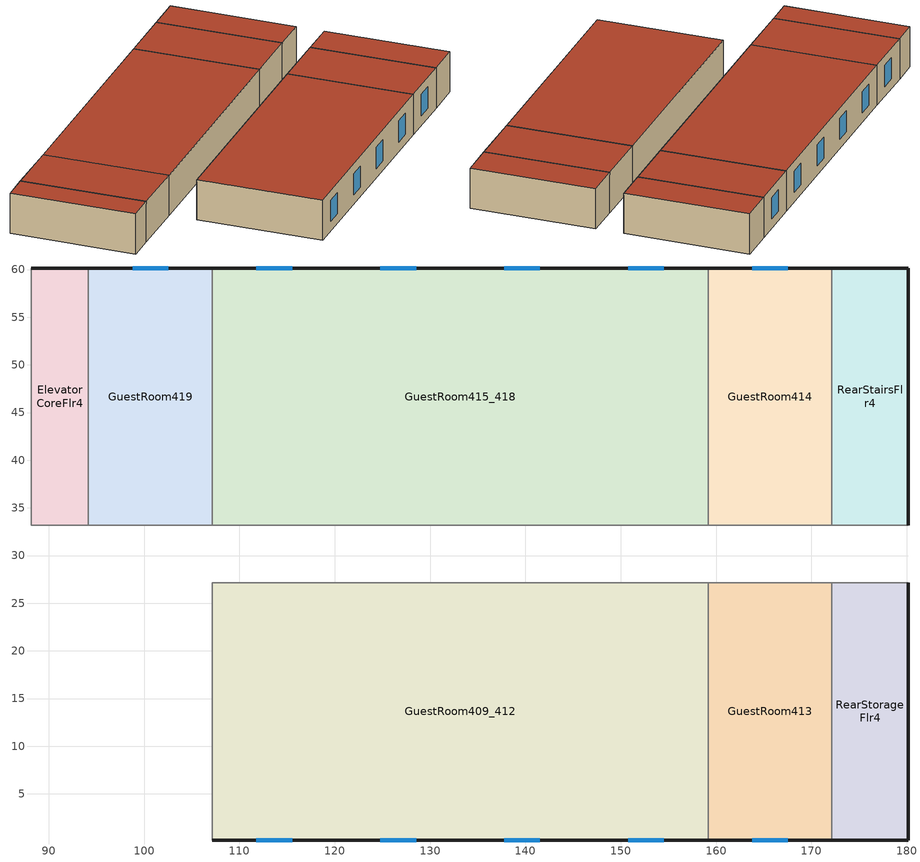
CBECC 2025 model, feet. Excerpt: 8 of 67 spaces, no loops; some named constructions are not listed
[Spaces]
RearStairsFlr4
 floor to RearStairsFlr3 (NACM_Interior Floor): 180.16,60.16 180.16,33.16 172.16,33.16 172.16,60.16 z29
 wall outside (Base_CZ12-NonresMetalFrameWallU055): 180.16,33.16 180.16,60.16 172.16,60.16 z29:38
 wall to CorridorFlr4 (NACM_Interior Wall): 172.16,33.16 180.16,33.16 z29:38
 wall to GuestRoom414 (NACM_Interior Wall): 172.16,60.16 172.16,33.16 z29:38
 roof outside (Base_CZ12-FlatNonresWoodFramingAndOtherRoofU028): 180.16,33.16 180.16,60.16 172.16,60.16 172.16,33.16 z38
GuestRoom409_412
 floor to GuestRoom309_312 (NACM_Interior Floor): 159.16,27.16 159.16,0.16 107.16,0.16 107.16,27.16 z29
 wall outside (Base_CZ12-ResMetalFrameWallU069): 107.16,0.16 159.16,0.16 z29:38
 wall to CorridorFlr4 (NACM_Interior Wall): 159.16,27.16 107.16,27.16 z29:38
 wall to GuestRoom406_408 (NACM_Interior Wall): 107.16,27.16 107.16,0.16 z29:38
 wall to GuestRoom413 (NACM_Interior Wall): 159.16,0.16 159.16,27.16 z29:38
 window (Base_AllCZ_FixedWinU36_Res): 111.79,0.16 115.53,0.16 / 124.79,0.16 128.53,0.16 / 137.79,0.16 141.53,0.16 / 150.79,0.16 154.53,0.16 z31.13:35.87
 roof outside (Base_CZ12-FlatResWoodFramingAndOtherRoofU028): 159.16,0.16 159.16,27.16 107.16,27.16 107.16,0.16 z38
GuestRoom413
 floor to GuestRoom313 (NACM_Interior Floor): 172.16,27.16 172.16,0.16 159.16,0.16 159.16,27.16 z29
 wall outside (Base_CZ12-ResMetalFrameWallU069): 159.16,0.16 172.16,0.16 z29:38
 wall to CorridorFlr4 (NACM_Interior Wall): 172.16,27.16 159.16,27.16 z29:38
 wall to RearStorageFlr4 (NACM_Interior Wall): 172.16,0.16 172.16,27.16 z29:38
 window (Base_AllCZ_FixedWinU36_Res): 163.79,0.16 167.53,0.16 z31.13:35.87
 roof outside (Base_CZ12-FlatResWoodFramingAndOtherRoofU028): 172.16,0.16 172.16,27.16 159.16,27.16 159.16,0.16 z38
RearStorageFlr4
 floor to RearStorageFlr3 (NACM_Interior Floor): 180.16,27.16 180.16,0.16 172.16,0.16 172.16,27.16 z29
 wall outside (Base_CZ12-NonresMetalFrameWallU055): 172.16,0.16 180.16,0.16 180.16,27.16 z29:38
 wall to CorridorFlr4 (NACM_Interior Wall): 180.16,27.16 172.16,27.16 z29:38
 roof outside (Base_CZ12-FlatNonresWoodFramingAndOtherRoofU028): 180.16,0.16 180.16,27.16 172.16,27.16 172.16,0.16 z38
GuestRoom414
 floor to GuestRoom314 (NACM_Interior Floor): 172.16,60.16 172.16,33.16 159.16,33.16 159.16,60.16 z29
 wall outside (Base_CZ12-ResMetalFrameWallU069): 172.16,60.16 159.16,60.16 z29:38
 wall to CorridorFlr4 (NACM_Interior Wall): 159.16,33.16 172.16,33.16 z29:38
 wall to GuestRoom415_418 (NACM_Interior Wall): 159.16,60.16 159.16,33.16 z29:38
 window (Base_AllCZ_FixedWinU36_Res): 167.53,60.16 163.79,60.16 z31.13:35.87
 roof outside (Base_CZ12-FlatResWoodFramingAndOtherRoofU028): 172.16,33.16 172.16,60.16 159.16,60.16 159.16,33.16 z38
GuestRoom415_418
 floor to GuestRoom315_318 (NACM_Interior Floor): 159.16,60.16 159.16,33.16 107.16,33.16 107.16,60.16 z29
 wall outside (Base_CZ12-ResMetalFrameWallU069): 159.16,60.16 107.16,60.16 z29:38
 wall to CorridorFlr4 (NACM_Interior Wall): 107.16,33.16 159.16,33.16 z29:38
 wall to GuestRoom419 (NACM_Interior Wall): 107.16,60.16 107.16,33.16 z29:38
 window (Base_AllCZ_FixedWinU36_Res): 154.53,60.16 150.79,60.16 / 141.53,60.16 137.79,60.16 / 128.53,60.16 124.79,60.16 / 115.53,60.16 111.79,60.16 z31.13:35.87
 roof outside (Base_CZ12-FlatResWoodFramingAndOtherRoofU028): 159.16,33.16 159.16,60.16 107.16,60.16 107.16,33.16 z38
GuestRoom419
 floor to GuestRoom319 (NACM_Interior Floor): 107.16,60.16 107.16,33.16 94.16,33.16 94.16,60.16 z29
 wall outside (Base_CZ12-ResMetalFrameWallU069): 107.16,60.16 94.16,60.16 z29:38
 wall to CorridorFlr4 (NACM_Interior Wall): 94.16,33.16 107.16,33.16 z29:38
 wall to ElevatorCoreFlr4 (NACM_Interior Wall): 94.16,60.16 94.16,33.16 z29:38
 window (Base_AllCZ_FixedWinU36_Res): 102.53,60.16 98.79,60.16 z31.13:35.87
 roof outside (Base_CZ12-FlatResWoodFramingAndOtherRoofU028): 107.16,33.16 107.16,60.16 94.16,60.16 94.16,33.16 z38
ElevatorCoreFlr4
 floor to ElevatorCoreFlr3 (NACM_Dropped Ceiling): 94.16,60.16 94.16,33.16 88.16,33.16 88.16,60.16 z29
 wall outside (Base_CZ12-NonresMetalFrameWallU055): 94.16,60.16 88.16,60.16 z29:38
 wall to CorridorFlr4 (NACM_Interior Wall): 88.16,60.16 88.16,33.16 94.16,33.16 z29:38
 roof outside (Base_CZ12-FlatNonresWoodFramingAndOtherRoofU028): 94.16,33.16 94.16,60.16 88.16,60.16 88.16,33.16 z38
[ConsAssm]
Name | CompatibleSurfType | MatRef[1] | MatRef[2] | MatRef[3] | MatRef[4] | MatRef[5] | MatRef[6] | MatRef[7] | CRRCInitialRefl | CRRCAgedRefl | CRRCInitialEmit | CRRCAgedEmit | CRRCProdID
Base_CZ12-NonresMetalFrameWallU055 | ExteriorWall | Stucco - 7/8 in. | Compliance Insulation R14.60 | Compliance Insulation R1.41 | Compliance Insulation R0.02 | Compliance Insulation R0.02 | Air - Metal Wall Framing - 16 or 24 in. OC | Gypsum Board - 1/2 in.
Base_CZ12-ResMetalFrameWallU069 | ExteriorWall | Stucco - 7/8 in. | Compliance Insulation R10.06 | Compliance Insulation R2.00 | Compliance Insulation R0.20 | Compliance Insulation R0.10 | Air - Metal Wall Framing - 16 or 24 in. OC | Gypsum Board - 1/2 in.
NACM_Interior Wall | InteriorWall | Gypsum Board - 5/8 in. | Air - Metal Wall Framing - 16 or 24 in. OC | Gypsum Board - 5/8 in.
Base_CZ12-FlatNonresWoodFramingAndOtherRoofU028 | Roof | Metal Standing Seam - 1/16 in. | Compliance Insulation R34.93 |  |  |  |  |  | 0.63 | 0.63 | 0.75 | 0.75 | XXXX-XXXX
Base_CZ12-FlatResWoodFramingAndOtherRoofU028 | Roof | Metal Standing Seam - 1/16 in. | Compliance Insulation R34.93 |  |  |  |  |  | 0.08 | 0.08 | 0.85 | 0.85 | XXXX-XXXX
NACM_Interior Floor | InteriorFloor | Metal Deck - 1/16 in. | Concrete - 140 lb/ft3 - 4 in. | Carpet - 3/4 in.
NACM_Dropped Ceiling | InteriorFloor | Acoustic Tile - 3/4 in.
[Mat]
Name | CodeCat | CodeItem
Stucco - 7/8 in. | Plastering Materials | Stucco - 7/8 in.
Air - Metal Wall Framing - 16 or 24 in. OC | Air | Air - Metal Wall Framing - 16 or 24 in. OC
Gypsum Board - 1/2 in. | Bldg Board and Siding | Gypsum Board - 1/2 in.
Compliance Insulation R10.06 | Insulation Board | Compliance Insulation R10.06
Gypsum Board - 5/8 in. | Bldg Board and Siding | Gypsum Board - 5/8 in.
Metal Standing Seam - 1/16 in. | Roofing | Metal Standing Seam - 1/16 in.
Compliance Insulation R34.93 | Insulation Board | Compliance Insulation R34.93
Carpet - 3/4 in. | Finish Materials | Carpet - 3/4 in.
Concrete - 140 lb/ft3 - 4 in. | Concrete | Concrete - 140 lb/ft3 - 4 in.
Metal Deck - 1/16 in. | Bldg Board and Siding | Metal Deck - 1/16 in.
Acoustic Tile - 3/4 in. | Finish Materials | Acoustic Tile - 3/4 in.
Compliance Insulation R2.00 | Insulation Board | Compliance Insulation R2.00
Compliance Insulation R0.20 | Insulation Board | Compliance Insulation R0.20
Compliance Insulation R0.10 | Insulation Board | Compliance Insulation R0.10
Compliance Insulation R14.60 | Insulation Board | Compliance Insulation R14.60
Compliance Insulation R1.41 | Insulation Board | Compliance Insulation R1.41
Compliance Insulation R0.02 | Insulation Board | Compliance Insulation R0.02
[FenCons]
Base_AllCZ_FixedWinU36_Res: FenType=VerticalFenestration; FenProdType=FixedWindow; AssmContext=Manufactured; CertificationMthd=NFRCRated; SHGC=0.25; UFactor=0.36; VT=0.42
[Story]
Building Story 4
[Spc] Story=Building Story 4
Name | CondgType | ThrmlZnRef | Vol | SpcFunc | IsResCommon | SpcFuncDefaultsRef | ResDHWSysRef | HotelMotelGuestRmCnt | GuestRmResSpcDHWFeaturesRef | OccSensorCtrl
ElevatorCoreFlr4 | IndirectlyConditioned | CorridorFlr4 Thermal Zone | 1458 | Unoccupied-Exclude from Gross Floor Area | 1
GuestRoom409_412 |  | GuestRoom409_412 Thermal Zone | 12636.9 |  |  | Hotel Guest Room | GuestRm DHW Sys | 4 | GuestRoom409_412 gstrm
GuestRoom413 |  | GuestRoom413 Thermal Zone | 3159.23 |  |  | Hotel Guest Room | GuestRm DHW Sys |  | GuestRoom413 gstrm
GuestRoom414 |  | GuestRoom414 Thermal Zone | 3159 |  |  | Hotel Guest Room | GuestRm DHW Sys |  | GuestRoom414 gstrm
GuestRoom415_418 |  | GuestRoom415_418 Thermal Zone | 12636 |  |  | Hotel Guest Room | GuestRm DHW Sys | 4 | GuestRoom415_418 gstrm
GuestRoom419 |  | GuestRoom419 Thermal Zone | 3159 |  |  | Hotel Guest Room | GuestRm DHW Sys |  | GuestRoom419 gstrm
RearStairsFlr4 |  | RearStairsFlr4 Thermal Zone | 1944.48 |  | 1 | Corridor/Stairwells/Support |  |  |  | 1
RearStorageFlr4 |  | RearStorageFlr4 Thermal Zone | 1944.62 |  | 1 | Corridor/Stairwells/Support |  |  |  | 1
[ResZnGrp]
ResZn Group F1; ResZn Group F2; ResZn Group F3; ResZn Group F4
[ResOtherZn] CeilingHeight=9; FloorHeight=10; WinHeadHeight=6.7; NumStories=1; DryerFuel=Electricity
Name | Type | SpcFunc | VentSpcFunc | ozHVACSystem | ozDHWSys | Area | Bottom | AirFlowMeter | IAQOption | IAQFanRef[1]
F1 Business Center | Conditioned | Conference, Multipurpose and Meeting Area | General - Conference/meeting | F1 Business Cent AirSys | DHW Heat Pump Indiv | 360 | 0.7 | One
F1 Corridor | Conditioned | Corridor Area | Residential - Common corridors | F1 Corridor AirSys |  | 1464 | 0.7 | One
F1 Fitness Center | Conditioned | Exercise/Fitness Center and Gymnasium Areas | Sports/Entertainment - Gym, sports arena (play area) | F1 Fitness Cente AirSys | DHW Heat Pump Indiv | 900 | 0.7 | One
F1 Leasing Office | Conditioned | Office Area (>250 square feet) | Office - Office space | F1 Leasing Offic AirSys | DHW Heat Pump Indiv | 414 | 0.7 | One
F1 Lobby | Conditioned | Lobby, Main Entry | Residential - Common corridors | F1 Lobby AirSys | DHW Heat Pump Indiv | 1050 | 0.7 | One
F1 Mech Rm | Unconditioned | Electrical, Mechanical, Telephone Rooms | Misc - All others |  | DHW Heat Pump Indiv | 384 | 0.7 | Six | Individual IAQ Fans | F1 Mech Rm IAQ Fan
F1 Stairs E | Conditioned | Stairwell | Residential - Common corridors | F1 Stairs E AirSys |  | 180 | 0.7 | One
F1 Stairs W | Conditioned | Stairwell | Residential - Common corridors | F1 Stairs W AirSys |  | 180 | 0.7 | One
F2 Corridor | Conditioned | Corridor Area | Residential - Common corridors | F2 Corridor AirSys |  | 2340 | 10.7 | Two
F2 Break Room | Conditioned | Lounge, Breakroom, or Waiting Area | General - Break rooms | F2 Break Room AirSys | DHW Heat Pump Indiv | 180 | 10.7 | Two
F2 Stairs E | Conditioned | Stairwell | Residential - Common corridors | F2 Stairs E AirSys |  | 180 | 10.7 | Two
F2 Stairs W | Conditioned | Stairwell | Residential - Common corridors | F2 Stairs W AirSys |  | 180 | 10.7 | Two
F3 Corridor | Conditioned | Corridor Area | Residential - Common corridors | F3 Corridor AirSys |  | 2340 | 20.7 | Three
F3 Break Room | Conditioned | Lounge, Breakroom, or Waiting Area | General - Break rooms | F3 Break Room AirSys | DHW Heat Pump Indiv | 180 | 20.7 | Three
F3 Stairs E | Conditioned | Stairwell | Residential - Common corridors | F3 Stairs E AirSys |  | 180 | 20.7 | Three
F3 Stairs W | Conditioned | Stairwell | Residential - Common corridors | F3 Stairs W AirSys |  | 180 | 20.7 | Three
F4 Corridor | Conditioned | Corridor Area | Residential - Common corridors | F4 Corridor AirSys |  | 2340 | 30.7 | Four
F4 Break Room | Conditioned | Lounge, Breakroom, or Waiting Area | General - Break rooms | F4 Break Room AirSys | DHW Heat Pump Indiv | 180 | 30.7 | Four
[ResIntWall] Status=New; IsPartySurface=1
Name | Area | Construction | OtherSideModeled | Outside
F1 Business Center To F1 Retail SE Top Int Wall Front; F1 Corridor To F1 Retail NW Outer Core Int Wall Back; F1 Corridor To F1 Retail NW Inner Core Int Wall Back; F1 Corridor To F1 Retail NE Core Int Wall Back; F1 Corridor To F1 Retail NE Inner Int Wall Back | 240 | Int Wall Cons | 0
F1 Business Center To F1 Lobby Int Wall Back | 240 | Int Wall Cons | 1 | F1 Lobby
F1 Business Center To F1 Lobby Int Wall Right | 150 | Int Wall Cons | 1 | F1 Lobby
F1 Corridor To F1 Leasing Office Int Wall Left | 70 | Int Wall Cons | 1 | F1 Leasing Office
F1 Corridor To F1 Fitness Center Int Wall Right | 170 | Int Wall Cons | 1 | F1 Fitness Center
F1 Corridor To F1 Retail NW Outer Int Wall Back; F1 Fitness Center To F1 Retail NE Inner Int Wall Back | 60 | Int Wall Cons | 0
F1 Corridor To F1 Retail N Core Int Wall Back | 290 | Int Wall Cons | 0
F1 Corridor To F1 Retail N Core Int Wall Left; F1 Corridor To F1 Retail NE Inner Int Wall Right | 600 | Int Wall Cons | 0
F1 Fitness Center To F1 Lobby Int Wall Front | 300 | Int Wall Cons | 1 | F1 Lobby
F1 Fitness Center To F1 Lobby Int Wall Left | 130 | Int Wall Cons | 1 | F1 Lobby
F1 Leasing Office To F1 Retail SW Top Int Wall Front; F1 Leasing Office To F1 Retail NW Outer Int Wall Back; F1 Stairs W To F1 Retail SW Bottom Int Wall Front | 180 | Int Wall Cons | 0
F1 Leasing Office To F1 Mech Rm Int Wall Right | 160 | Interior Wall adjacent Unconditioned | 1 | F1 Mech Rm
F1 Lobby To F1 Retail SE Top Int Wall Front | 360 | Int Wall Cons | 0
F1 Mech Rm To F1 Retail SW Top Int Wall Front | 240 | Interior Wall adjacent Unconditioned | 0
F1 Mech Rm To F1 Corridor Int Wall Back | 240 | Interior Wall adjacent Unconditioned | 1 | F1 Corridor
F1 Mech Rm To F1 Retail SW Top Int Wall Right | 60 | Interior Wall adjacent Unconditioned | 0
F1 Stairs E To F1 Lobby Int Wall Front | 180 | Int Wall Cons | 1 | F1 Lobby
F1 Stairs E To F1 Corridor Int Wall Back; F1 Stairs W To F1 Corridor Int Wall Back | 180 | Int Wall Cons | 1 | F1 Corridor
F1 Stairs E To F1 Corridor Int Wall Right | 100 | Int Wall Cons | 1 | F1 Corridor
F1 Stairs W F1 Mech Rm Int Wall Left | 100 | Interior Wall adjacent Unconditioned | 1 | F1 Mech Rm
F2 Res Zn E Court to F2 Res Zn SE Court Int Wall Front | 240 | Int Wall Cons | 1 | F2 Res Zn SE Court
F2 Res Zn E Court to F2 Corridor Int Wall Left; F2 Res Zn W Court to F2 Corridor Int Wall Right | 600 | Int Wall Cons | 1 | F2 Corridor
F2 Res Zn E Court to F2 Corridor Int Wall Back; F2 Res Zn SE Court to F2 Corridor Int Wall Back; F2 Res Zn SW Court to F2 Corridor Int Wall Back; F2 Res Zn W Court to F2 Corridor Int Wall Back | 60 | Int Wall Cons | 1 | F2 Corridor
F2 Res Zn E Perim to F2 Res Zn SE Perim Int Wall Front | 300 | Int Wall Cons | 1 | F2 Res Zn SE Perim
F2 Res Zn E Perim to F2 Corridor Int Wall Left; F2 Res Zn S Court 2-Bed to F2 Corridor Int Wall Back; F2 Res Zn W Perim to F2 Corridor Int Wall Right | 720 | Int Wall Cons | 1 | F2 Corridor
F2 Res Zn E Perim to F2 Res Zn NE Perim Int Wall Back; F2 Res Zn N Perim to F2 Res Zn NE Perim Int Wall Right | 300 | Int Wall Cons | 1 | F2 Res Zn NE Perim
F2 Res Zn N Perim to F2 Corridor Int Wall Front | 1200 | Int Wall Cons | 1 | F2 Corridor
F2 Res Zn N Perim to F2 Res Zn NW Perim Int Wall Left; F2 Res Zn W Perim to F2 Res Zn NW Perim Int Wall Back | 300 | Int Wall Cons | 1 | F2 Res Zn NW Perim
F2 Res Zn NE Perim to F2 Corridor Int Wall Left; F2 Res Zn NW Perim to F2 Corridor Int Wall Right | 170 | Int Wall Cons | 1 | F2 Corridor
F2 Res Zn S Court 1-Bed to F2 Res Zn S Court 2-Bed Int Wall Left | 300 | Int Wall Cons | 1 | F2 Res Zn S Court 2-Bed
F2 Res Zn S Court 1-Bed to F2 Corridor Int Wall Back | 240 | Int Wall Cons | 1 | F2 Corridor
F2 Res Zn S Court 1-Bed to F2 Corridor Int Wall Right | 150 | Int Wall Cons | 1 | F2 Corridor
F2 Res Zn S Court 2-Bed to F2 Corridor Int Wall Left | 450 | Int Wall Cons | 1 | F2 Corridor
F2 Res Zn S Court 2-Bed to F2 Corridor Int Wall Right | 300 | Int Wall Cons | 1 | F2 Corridor
F2 Res Zn SE Court to F2 Res Zn SW Perim Int Wall Left | 180 | Int Wall Cons | 1 | F2 Res Zn SW Perim
F2 Res Zn SW Court to F2 Res Zn SE Perim Int Wall Right | 180 | Int Wall Cons | 1 | F2 Res Zn SE Perim
F2 Res Zn SE Perim to F2 Corridor Int Wall Left; F2 Res Zn SW Perim to F2 Corridor Int Wall Right | 180 | Int Wall Cons | 1 | F2 Corridor
F2 Res Zn W Court to F2 Res Zn SW Court Int Wall Front | 240 | Int Wall Cons | 1 | F2 Res Zn SW Court
F2 Res Zn W Perim to F2 Res Zn SW Perim Int Wall Front | 300 | Int Wall Cons | 1 | F2 Res Zn SW Perim
F2 Corridor To F2 Res Zn S Court 2-Bed Int Wall Back | 120 | Int Wall Cons | 1 | F2 Res Zn S Court 2-Bed
F2 Break Room To F2 Res Zn S Court 1-Bed Int Wall Left | 150 | Int Wall Cons | 1 | F2 Res Zn S Court 1-Bed
F2 Break Room To F2 Corridor Int Wall Back | 120 | Int Wall Cons | 1 | F2 Corridor
F2 Break Room To F2 Res Zn S Court 2-Bed Int Wall Right | 150 | Int Wall Cons | 1 | F2 Res Zn S Court 2-Bed
F2 Stairs E To F2 Res Zn W Court Int Wall Front | 180 | Int Wall Cons | 1 | F2 Res Zn W Court
F2 Stairs E To F2 Res Zn S Court 2-Bed Int Wall Back; F2 Stairs W To F2 Res Zn S Court 2-Bed Int Wall Back | 180 | Int Wall Cons | 1 | F2 Res Zn S Court 2-Bed
F2 Stairs E To F2 Corridor Int Wall Right; F2 Stairs W To F2 Corridor Int Wall Left | 100 | Int Wall Cons | 1 | F2 Corridor
F2 Stairs W To F2 Res Zn E Court Int Wall Front | 180 | Int Wall Cons | 1 | F2 Res Zn E Court
F3 Res Zn E Court to F3 Res Zn SE Court Int Wall Front | 240 | Int Wall Cons | 1 | F3 Res Zn SE Court
F3 Res Zn E Court to F3 Corridor Int Wall Left; F3 Res Zn W Court to F3 Corridor Int Wall Right | 600 | Int Wall Cons | 1 | F3 Corridor
F3 Res Zn E Court to F3 Corridor Int Wall Back; F3 Res Zn SE Court to F3 Corridor Int Wall Back; F3 Res Zn SW Court to F3 Corridor Int Wall Back; F3 Res Zn W Court to F3 Corridor Int Wall Back | 60 | Int Wall Cons | 1 | F3 Corridor
F3 Res Zn E Perim to F3 Res Zn SE Perim Int Wall Front | 300 | Int Wall Cons | 1 | F3 Res Zn SE Perim
F3 Res Zn E Perim to F3 Corridor Int Wall Left; F3 Res Zn S Court 2-Bed to F3 Corridor Int Wall Back; F3 Res Zn W Perim to F3 Corridor Int Wall Right | 720 | Int Wall Cons | 1 | F3 Corridor
F3 Res Zn E Perim to F3 Res Zn NE Perim Int Wall Back; F3 Res Zn N Perim to F3 Res Zn NE Perim Int Wall Right | 300 | Int Wall Cons | 1 | F3 Res Zn NE Perim
F3 Res Zn N Perim to F3 Corridor Int Wall Front | 1200 | Int Wall Cons | 1 | F3 Corridor
F3 Res Zn N Perim to F3 Res Zn NW Perim Int Wall Left; F3 Res Zn W Perim to F3 Res Zn NW Perim Int Wall Back | 300 | Int Wall Cons | 1 | F3 Res Zn NW Perim
F3 Res Zn NE Perim to F3 Corridor Int Wall Left; F3 Res Zn NW Perim to F3 Corridor Int Wall Right | 170 | Int Wall Cons | 1 | F3 Corridor
F3 Res Zn S Court 1-Bed to F3 Res Zn S Court 2-Bed Int Wall Left | 300 | Int Wall Cons | 1 | F3 Res Zn S Court 2-Bed
F3 Res Zn S Court 1-Bed to F3 Corridor Int Wall Back | 240 | Int Wall Cons | 1 | F3 Corridor
F3 Res Zn S Court 1-Bed to F3 Corridor Int Wall Right | 150 | Int Wall Cons | 1 | F3 Corridor
F3 Res Zn S Court 2-Bed to F3 Corridor Int Wall Left | 450 | Int Wall Cons | 1 | F3 Corridor
F3 Res Zn S Court 2-Bed to F3 Corridor Int Wall Right | 300 | Int Wall Cons | 1 | F3 Corridor
F3 Res Zn SE Court to F3 Res Zn SW Perim Int Wall Left | 180 | Int Wall Cons | 1 | F3 Res Zn SW Perim
F3 Res Zn SW Court to F3 Res Zn SE Perim Int Wall Right | 180 | Int Wall Cons | 1 | F3 Res Zn SE Perim
F3 Res Zn SE Perim to F3 Corridor Int Wall Left; F3 Res Zn SW Perim to F3 Corridor Int Wall Right | 180 | Int Wall Cons | 1 | F3 Corridor
F3 Res Zn W Court to F3 Res Zn SW Court Int Wall Front | 240 | Int Wall Cons | 1 | F3 Res Zn SW Court
F3 Res Zn W Perim to F3 Res Zn SW Perim Int Wall Front | 300 | Int Wall Cons | 1 | F3 Res Zn SW Perim
F3 Corridor To F3 Res Zn S Court 2-Bed Int Wall Back | 120 | Int Wall Cons | 1 | F3 Res Zn S Court 2-Bed
F3 Break Room To F3 Res Zn S Court 1-Bed Int Wall Left | 150 | Int Wall Cons | 1 | F3 Res Zn S Court 1-Bed
F3 Break Room To F3 Corridor Int Wall Back | 120 | Int Wall Cons | 1 | F3 Corridor
F3 Break Room To F3 Res Zn S Court 2-Bed Int Wall Right | 150 | Int Wall Cons | 1 | F3 Res Zn S Court 2-Bed
F3 Stairs E To F3 Res Zn W Court Int Wall Front | 180 | Int Wall Cons | 1 | F3 Res Zn W Court
F3 Stairs E To F3 Res Zn S Court 2-Bed Int Wall Back; F3 Stairs W To F3 Res Zn S Court 2-Bed Int Wall Back | 180 | Int Wall Cons | 1 | F3 Res Zn S Court 2-Bed
F3 Stairs E To F3 Corridor Int Wall Right; F3 Stairs W To F3 Corridor Int Wall Left | 100 | Int Wall Cons | 1 | F3 Corridor
F3 Stairs W To F3 Res Zn E Court Int Wall Front | 180 | Int Wall Cons | 1 | F3 Res Zn E Court
F4 Res Zn E Court to F4 Res Zn SE Court Int Wall Front | 240 | Int Wall Cons | 1 | F4 Res Zn SE Court
F4 Res Zn E Court to F4 Corridor Int Wall Left; F4 Res Zn W Court to F4 Corridor Int Wall Right | 600 | Int Wall Cons | 1 | F4 Corridor
F4 Res Zn E Court to F4 Corridor Int Wall Back; F4 Res Zn SE Court to F4 Corridor Int Wall Back; F4 Res Zn SW Court to F4 Corridor Int Wall Back; F4 Res Zn W Court to F4 Corridor Int Wall Back | 60 | Int Wall Cons | 1 | F4 Corridor
F4 Res Zn E Perim to F4 Res Zn SE Perim Int Wall Front | 300 | Int Wall Cons | 1 | F4 Res Zn SE Perim
F4 Res Zn E Perim to F4 Corridor Int Wall Left; F4 Res Zn S Court 2-Bed to F4 Corridor Int Wall Back; F4 Res Zn W Perim to F4 Corridor Int Wall Right | 720 | Int Wall Cons | 1 | F4 Corridor
F4 Res Zn E Perim to F4 Res Zn NE Perim Int Wall Back; F4 Res Zn N Perim to F4 Res Zn NE Perim Int Wall Right | 300 | Int Wall Cons | 1 | F4 Res Zn NE Perim
F4 Res Zn N Perim to F4 Corridor Int Wall Front | 1200 | Int Wall Cons | 1 | F4 Corridor
F4 Res Zn N Perim to F4 Res Zn NW Perim Int Wall Left; F4 Res Zn W Perim to F4 Res Zn NW Perim Int Wall Back | 300 | Int Wall Cons | 1 | F4 Res Zn NW Perim
F4 Res Zn NE Perim to F4 Corridor Int Wall Left; F4 Res Zn NW Perim to F4 Corridor Int Wall Right | 170 | Int Wall Cons | 1 | F4 Corridor
F4 Res Zn S Court 1-Bed to F4 Res Zn S Court 2-Bed Int Wall Left | 300 | Int Wall Cons | 1 | F4 Res Zn S Court 2-Bed
F4 Res Zn S Court 1-Bed to F4 Corridor Int Wall Back | 240 | Int Wall Cons | 1 | F4 Corridor
F4 Res Zn S Court 1-Bed to F4 Corridor Int Wall Right | 150 | Int Wall Cons | 1 | F4 Corridor
F4 Res Zn S Court 2-Bed to F4 Corridor Int Wall Left | 450 | Int Wall Cons | 1 | F4 Corridor
F4 Res Zn S Court 2-Bed to F4 Corridor Int Wall Right | 300 | Int Wall Cons | 1 | F4 Corridor
F4 Res Zn SE Court to F4 Res Zn SW Perim Int Wall Left | 180 | Int Wall Cons | 1 | F4 Res Zn SW Perim
F4 Res Zn SW Court to F4 Res Zn SE Perim Int Wall Right | 180 | Int Wall Cons | 1 | F4 Res Zn SE Perim
F4 Res Zn SE Perim to F4 Corridor Int Wall Left; F4 Res Zn SW Perim to F4 Corridor Int Wall Right | 180 | Int Wall Cons | 1 | F4 Corridor
F4 Res Zn W Court to F4 Res Zn SW Court Int Wall Front | 240 | Int Wall Cons | 1 | F4 Res Zn SW Court
F4 Res Zn W Perim to F4 Res Zn SW Perim Int Wall Front | 300 | Int Wall Cons | 1 | F4 Res Zn SW Perim
F4 Corridor To F4 Res Zn S Court 2-Bed Int Wall Back | 120 | Int Wall Cons | 1 | F4 Res Zn S Court 2-Bed
[ResExtWall] Status=New; Tilt=90
Name | Orientation | OrientationValue | Area | Construction
F1 Business Center Ext Wall Left; F1 Lobby Ext Wall Left | Left | 90 | 150 | NonRes Exterior Wall Cons
F1 Corridor Ext Wall Front | Front | 0 | 600 | NonRes Exterior Wall Cons
F1 Corridor Ext Wall Back | Back | 180 | 70 | NonRes Exterior Wall Cons
F1 Fitness Center Ext Wall Right | Right | 270 | 300 | NonRes Exterior Wall Cons
F1 Leasing Office Ext Wall Left | Left | 90 | 230 | NonRes Exterior Wall Cons
F1 Lobby Ext Wall Right | Right | 270 | 170 | NonRes Exterior Wall Cons
F1 Stairs E Ext Wall Left | Left | 90 | 100 | NonRes Exterior Wall Cons
F1 Stairs W Ext Wall Right | Right | 270 | 100 | NonRes Exterior Wall Cons
F2 Res Zn E Court Ext Wall Right; F3 Res Zn E Court Ext Wall Right; F4 Res Zn E Court Ext Wall Right | Right | 270 | 600 | Res Exterior Wall Cons
F2 Res Zn E Perim Ext Wall Right; F3 Res Zn E Perim Ext Wall Right; F4 Res Zn E Perim Ext Wall Right | Right | 270 | 720 | Res Exterior Wall Cons
F2 Res Zn N Perim Ext Wall Back; F3 Res Zn N Perim Ext Wall Back; F4 Res Zn N Perim Ext Wall Back | Back | 180 | 1200 | Res Exterior Wall Cons
F2 Res Zn NE Perim Ext Wall Back; F2 Res Zn NW Perim Ext Wall Back; F3 Res Zn NE Perim Ext Wall Back; F3 Res Zn NW Perim Ext Wall Back; F4 Res Zn NE Perim Ext Wall Back; F4 Res Zn NW Perim Ext Wall Back | Back | 180 | 300 | Res Exterior Wall Cons
F2 Res Zn NE Perim Ext Wall Right; F3 Res Zn NE Perim Ext Wall Right; F4 Res Zn NE Perim Ext Wall Right | Right | 270 | 470 | Res Exterior Wall Cons
F2 Res Zn NW Perim Ext Wall Left; F3 Res Zn NW Perim Ext Wall Left; F4 Res Zn NW Perim Ext Wall Left | Left | 90 | 470 | Res Exterior Wall Cons
F2 Res Zn S Court 1-Bed Ext Wall Front; F2 Res Zn S Court 2-Bed Ext Wall Front; F3 Res Zn S Court 1-Bed Ext Wall Front; F3 Res Zn S Court 2-Bed Ext Wall Front; F4 Res Zn S Court 1-Bed Ext Wall Front; F4 Res Zn S Court 2-Bed Ext Wall Front | Front | 0 | 240 | Res Exterior Wall Cons
F2 Res Zn SE Court Ext Wall Front; F2 Res Zn SW Court Ext Wall Front; F2 Res Zn SE Perim Ext Wall Front; F2 Res Zn SW Perim Ext Wall Front; F3 Res Zn SE Court Ext Wall Front; F3 Res Zn SW Court Ext Wall Front; F3 Res Zn SE Perim Ext Wall Front; F3 Res Zn SW Perim Ext Wall Front; F4 Res Zn SE Court Ext Wall Front; F4 Res Zn SW Court Ext Wall Front; F4 Res Zn SE Perim Ext Wall Front; F4 Res Zn SW Perim Ext Wall Front | Front | 0 | 300 | Res Exterior Wall Cons
F2 Res Zn SE Court Ext Wall Right; F3 Res Zn SE Court Ext Wall Right; F4 Res Zn SE Court Ext Wall Right | Right | 270 | 180 | Res Exterior Wall Cons
F2 Res Zn SW Court Ext Wall Left; F3 Res Zn SW Court Ext Wall Left; F4 Res Zn SW Court Ext Wall Left | Left | 90 | 180 | Res Exterior Wall Cons
F2 Res Zn SE Perim Ext Wall Right; F3 Res Zn SE Perim Ext Wall Right; F4 Res Zn SE Perim Ext Wall Right | Right | 270 | 360 | Res Exterior Wall Cons
F2 Res Zn SW Perim Ext Wall Left; F3 Res Zn SW Perim Ext Wall Left; F4 Res Zn SW Perim Ext Wall Left | Left | 90 | 360 | Res Exterior Wall Cons
F2 Res Zn W Court Ext Wall Left; F3 Res Zn W Court Ext Wall Left; F4 Res Zn W Court Ext Wall Left | Left | 90 | 600 | Res Exterior Wall Cons
F2 Res Zn W Perim Ext Wall Left; F3 Res Zn W Perim Ext Wall Left; F4 Res Zn W Perim Ext Wall Left | Left | 90 | 720 | Res Exterior Wall Cons
F2 Break Room Ext Wall Front; F3 Break Room Ext Wall Front | Front | 0 | 120 | Res Exterior Wall Cons
F2 Stairs E Ext Wall Left; F3 Stairs E Ext Wall Left | Left | 90 | 100 | Res Exterior Wall Cons
F2 Stairs W Ext Wall Right; F3 Stairs W Ext Wall Right | Right | 270 | 100 | Res Exterior Wall Cons
[ResWin] Status=New; SpecMethod=Window Dimensions (required for fins/overhangs); Width=3; exWidth=3; exUfactorSHGCSource=NFRC; exExteriorShade=Insect Screen (default); ModelFinsOverhang=0; OverhangDepth=0; OverhangDistUp=0; OverhangExL=0; OverhangExR=0; OverhangFlap=0; exOverhangDepth=0; exOverhangDistUp=0; exOverhangExL=0; exOverhangExR=0; exOverhangFlap=0; LeftFinBotUp=0; exLeftFinDepth=0; exLeftFinTopUp=0; exLeftFinDistL=0; exLeftFinBotUp=0; RightFinBotUp=0; exRightFinDepth=0; exRightFinTopUp=0; exRightFinDistR=0; exRightFinBotUp=0
Name | WinType | Height | Multiplier | exHeight | exMultiplier | exNFRCUfactor | exNFRCSHGC | LeftFinDepth | LeftFinTopUp | LeftFinDistL | RightFinDepth | RightFinTopUp | RightFinDistR
F1 Business Center Win Left Court | Operable | 5 | 1.176 | 5 | 27.34 | 0.46 | 0.22 | 120 | 43.3 | 30.735 | 0 | 0 | 0
F1 Corridor Win Front Court | Operable | 5 | 2.039 | 5 | 27.34 | 0.46 | 0.22 | 88 | 43.3 | 26.941 | 88 | 43.3 | 26.941
F1 Corridor Glass Door Front Court | Glass Door | 6.67 | 2 | 6.67 | 1 | 0.45 | 0.23 | 88 | 43.3 | 27 | 88 | 43.3 | 27
F1 Corridor Glass Door Back Perim; F1 Leasing Office Glass Door Left Perim | Glass Door | 6.67 | 1 | 6.67 | 1 | 0.45 | 0.23 | 0 | 0 | 0 | 0 | 0 | 0
F1 Fitness Center Win Right Perim | Operable | 5 | 2.353 | 5 | 27.34 | 0.46 | 0.22 | 0 | 0 | 0 | 0 | 0 | 0
F1 Leasing Office Win Left Perim | Operable | 5 | 0.471 | 5 | 27.34 | 0.46 | 0.22 | 0 | 0 | 0 | 0 | 0 | 0
F1 Lobby Glass Door Left Court | Glass Door | 6.67 | 2 | 6.67 | 1 | 0.45 | 0.23 | 120 | 43.3 | 14.5 | 0 | 0 | 0
F1 Lobby Win Right Perim | Operable | 5 | 1.333 | 5 | 27.34 | 0.46 | 0.22 | 0 | 0 | 0 | 0 | 0 | 0
F2 Res Zn E Court Win Right Court | Operable | 5 | 13.725 | 5 | 9.63 | 0.46 | 0.22 | 120 | 33.3 | 19.412 | 0 | 0 | 0
F2 Res Zn E Perim Win Right Perim; F2 Res Zn W Perim Win Left Perim; F3 Res Zn E Perim Win Right Perim; F3 Res Zn W Perim Win Left Perim; F4 Res Zn E Perim Win Right Perim; F4 Res Zn W Perim Win Left Perim | Operable | 5 | 14.118 | 5 | 9.63 | 0.46 | 0.22 | 0 | 0 | 0 | 0 | 0 | 0
F2 Res Zn N Perim Win Back Perim; F3 Res Zn N Perim Win Back Perim; F4 Res Zn N Perim Win Back Perim | Operable | 5 | 23.529 | 5 | 27.34 | 0.46 | 0.22 | 0 | 0 | 0 | 0 | 0 | 0
F2 Res Zn NE Perim Win Back Perim; F2 Res Zn NW Perim Win Back Perim; F2 Res Zn SE Court Win Front Perim; F2 Res Zn SW Court Win Front Perim; F2 Res Zn SE Perim Win Front Perim; F2 Res Zn SW Perim Win Front Perim; F3 Res Zn NE Perim Win Back Perim; F3 Res Zn NW Perim Win Back Perim; F3 Res Zn SE Court Win Front Perim; F3 Res Zn SW Court Win Front Perim; F3 Res Zn SE Perim Win Front Perim; F3 Res Zn SW Perim Win Front Perim; F4 Res Zn NE Perim Win Back Perim; F4 Res Zn NW Perim Win Back Perim; F4 Res Zn SE Court Win Front Perim; F4 Res Zn SW Court Win Front Perim; F4 Res Zn SE Perim Win Front Perim; F4 Res Zn SW Perim Win Front Perim | Operable | 5 | 5.882 | 5 | 27.34 | 0.46 | 0.22 | 0 | 0 | 0 | 0 | 0 | 0
F2 Res Zn NE Perim Win Right Perim; F2 Res Zn NW Perim Win Left Perim; F3 Res Zn NE Perim Win Right Perim; F3 Res Zn NW Perim Win Left Perim; F4 Res Zn NE Perim Win Right Perim; F4 Res Zn NW Perim Win Left Perim | Operable | 5 | 9.216 | 5 | 9.63 | 0.46 | 0.22 | 0 | 0 | 0 | 0 | 0 | 0
F2 Res Zn S Court 1-Bed Win Front Court | Operable | 5 | 4.706 | 5 | 27.34 | 0.46 | 0.22 | 88 | 33.3 | 16.941 | 88 | 33.3 | 28.941
F2 Res Zn S Court 2-Bed Win Front Court E | Operable | 5 | 2.353 | 5 | 27.34 | 0.46 | 0.22 | 88 | 33.3 | 50.471 | 88 | 33.3 | 2.471
F2 Res Zn S Court 2-Bed Win Front Court W | Operable | 5 | 2.353 | 5 | 27.34 | 0.46 | 0.22 | 88 | 33.3 | 2.471 | 88 | 33.3 | 50.471
F2 Res Zn SE Court Win Right Court | Operable | 5 | 3.529 | 5 | 9.63 | 0.46 | 0.22 | 120 | 33.3 | 73.706 | 0 | 0 | 0
F2 Res Zn SW Court Win Left Court | Operable | 5 | 3.529 | 5 | 9.63 | 0.46 | 0.22 | 0 | 0 | 0 | 120 | 33.3 | 73.706
F2 Res Zn SE Perim Win Right Perim; F2 Res Zn SW Perim Win Left Perim; F3 Res Zn SE Perim Win Right Perim; F3 Res Zn SW Perim Win Left Perim; F4 Res Zn SE Perim Win Right Perim; F4 Res Zn SW Perim Win Left Perim | Operable | 5 | 7.059 | 5 | 9.63 | 0.46 | 0.22 | 0 | 0 | 0 | 0 | 0 | 0
F2 Res Zn W Court Win Left Court | Operable | 5 | 13.725 | 5 | 9.63 | 0.46 | 0.22 | 0 | 0 | 0 | 120 | 33.3 | 19.412
F2 Break Room Win Front Court | Operable | 5 | 2.353 | 5 | 27.34 | 0.46 | 0.22 | 88 | 33.3 | 38.471 | 88 | 33.3 | 14.471
F3 Res Zn E Court Win Right Court | Operable | 5 | 13.725 | 5 | 9.63 | 0.46 | 0.22 | 120 | 23.3 | 19.412 | 0 | 0 | 0
F3 Res Zn S Court 1-Bed Win Front Court | Operable | 5 | 4.706 | 5 | 27.34 | 0.46 | 0.22 | 88 | 23.3 | 16.941 | 88 | 23.3 | 28.941
F3 Res Zn S Court 2-Bed Win Front Court E | Operable | 5 | 2.353 | 5 | 27.34 | 0.46 | 0.22 | 88 | 23.3 | 50.471 | 88 | 23.3 | 2.471
F3 Res Zn S Court 2-Bed Win Front Court W | Operable | 5 | 2.353 | 5 | 27.34 | 0.46 | 0.22 | 88 | 23.3 | 2.471 | 88 | 23.3 | 50.471
F3 Res Zn SE Court Win Right Court | Operable | 5 | 3.529 | 5 | 9.63 | 0.46 | 0.22 | 120 | 23.3 | 73.706 | 0 | 0 | 0
F3 Res Zn SW Court Win Left Court | Operable | 5 | 3.529 | 5 | 9.63 | 0.46 | 0.22 | 0 | 0 | 0 | 120 | 23.3 | 73.706
F3 Res Zn W Court Win Left Court | Operable | 5 | 13.725 | 5 | 9.63 | 0.46 | 0.22 | 0 | 0 | 0 | 120 | 23.3 | 19.412
F3 Break Room Win Front Court | Operable | 5 | 2.353 | 5 | 27.34 | 0.46 | 0.22 | 88 | 23.3 | 38.471 | 88 | 23.3 | 14.471
F4 Res Zn E Court Win Right Court | Operable | 5 | 13.725 | 5 | 9.63 | 0.46 | 0.22 | 120 | 13.3 | 19.412 | 0 | 0 | 0
F4 Res Zn S Court 1-Bed Win Front Court | Operable | 5 | 4.706 | 5 | 27.34 | 0.46 | 0.22 | 88 | 13.3 | 16.941 | 88 | 13.3 | 28.941
F4 Res Zn S Court 2-Bed Win Front Court E | Operable | 5 | 2.353 | 5 | 27.34 | 0.46 | 0.22 | 88 | 13.3 | 50.471 | 88 | 13.3 | 2.471
F4 Res Zn S Court 2-Bed Win Front Court W | Operable | 5 | 2.353 | 5 | 27.34 | 0.46 | 0.22 | 88 | 13.3 | 2.471 | 88 | 13.3 | 50.471
F4 Res Zn SE Court Win Right Court | Operable | 5 | 3.529 | 5 | 9.63 | 0.46 | 0.22 | 120 | 13.3 | 73.706 | 0 | 0 | 0
F4 Res Zn SW Court Win Left Court | Operable | 5 | 3.529 | 5 | 9.63 | 0.46 | 0.22 | 0 | 0 | 0 | 120 | 13.3 | 73.706
F4 Res Zn W Court Win Left Court | Operable | 5 | 13.725 | 5 | 9.63 | 0.46 | 0.22 | 0 | 0 | 0 | 120 | 13.3 | 19.412
[ResIntFlr] Status=New; OtherSideModeled=1
Name | Area | FloorZ | Construction | IsPartySurface | Outside
F1 Business Center to UG Garage Int Floor | 360 | 0.7 | Interior Mass Floor above Garage | 1 | UG Garage
F1 Corridor to UG Garage Int Floor | 1464 | 0.7 | Interior Mass Floor above Garage | 1 | UG Garage
F1 Fitness Center to UG Garage Int Floor | 900 | 0.7 | Interior Mass Floor above Garage | 1 | UG Garage
F1 Leasing Office to UG Garage Int Floor | 414 | 0.7 | Interior Mass Floor above Garage | 1 | UG Garage
F1 Lobby to UG Garage Int Floor | 1050 | 0.7 | Interior Mass Floor above Garage | 1 | UG Garage
F1 Mech Rm to UG Garage Int Floor | 384 | 0.7 | Interior Mass Floor above Garage | 1 | UG Garage
F1 Stairs E to UG Garage Int Floor; F1 Stairs W to UG Garage Int Floor | 180 | 0.7 | Interior Mass Floor above Garage | 1 | UG Garage
F2 Res Zn E Court To F1 Mech Rm Int Floor | 36 | 10.7 | Interior Framed Floor above Unconditioned | 1 | F1 Mech Rm
F2 Res Zn E Court To F1 Retail SW Bottom Int Floor; F2 Res Zn W Court To F1 Retail SE Bottom Int Floor; F2 Corridor To F1 Retail SE Top Int Floor; F2 Corridor To F1 Retail SW Top Int Floor; F2 Corridor To F1 Retail SW Core Int Floor | 144 | 10.7 | Interior Floor Cons | 1
F2 Res Zn E Court To F1 Retail SW Top Int Floor | 684 | 10.7 | Interior Floor Cons | 1
F2 Res Zn E Court To F1 Retail SW Core Int Floor; F2 Res Zn W Court To F1 Retail SE Top Int Floor | 576 | 10.7 | Interior Floor Cons | 1
F2 Res Zn E Perim To F1 Fitness Center Int Floor | 900 | 10.7 | Interior Floor Cons | 1 | F1 Fitness Center
F2 Res Zn E Perim To F1 Lobby Int Floor | 600 | 10.7 | Interior Floor Cons | 1 | F1 Lobby
F2 Res Zn E Perim To F1 Retail SE Top Int Floor; F2 Res Zn SE Perim To F1 Retail SE Top Int Floor; F2 Res Zn SW Perim To F1 Retail SW Core Int Floor; F2 Res Zn W Perim To F1 Retail SW Core Int Floor | 360 | 10.7 | Interior Floor Cons | 1
F2 Res Zn E Perim To F1 Retail NE Core Int Floor; F2 Res Zn W Perim To F1 Retail NW Outer Core Int Floor | 78 | 10.7 | Interior Floor Cons | 1
F2 Res Zn E Perim To F1 Retail NE Outer Int Floor; F2 Res Zn W Perim To F1 Retail NW Outer Int Floor | 312 | 10.7 | Interior Floor Cons | 1
F2 Res Zn N Perim To F1 Corridor Int Floor | 210 | 10.7 | Interior Floor Cons | 1 | F1 Corridor
F2 Res Zn N Perim To F1 Retail NE Inner Int Floor; F2 Res Zn N Perim To F1 Retail NW Inner Core Int Floor | 744 | 10.7 | Interior Floor Cons | 1
F2 Res Zn N Perim To F1 Retail NE Core Int Floor; F2 Res Zn N Perim To F1 Retail NW Outer Core Int Floor | 558 | 10.7 | Interior Floor Cons | 1
F2 Res Zn N Perim To F1 Retail N Core Int Floor | 899 | 10.7 | Interior Floor Cons | 1
F2 Res Zn NE Perim To F1 Retail NE Core Int Floor; F2 Res Zn NW Perim To F1 Retail NW Outer Core Int Floor | 282 | 10.7 | Interior Floor Cons | 1
F2 Res Zn NE Perim To F1 Retail NE Outer Int Floor; F2 Res Zn NW Perim To F1 Retail NW Outer Int Floor | 1128 | 10.7 | Interior Floor Cons | 1
F2 Res Zn S Court 1-Bed To F1 Corridor Int Floor | 168 | 10.7 | Interior Floor Cons | 1 | F1 Corridor
F2 Res Zn S Court 1-Bed To F1 Retail N Core Int Floor; F2 Res Zn S Court 2-Bed To F1 Retail NW Inner Core Int Floor; F2 Res Zn S Court 2-Bed To F1 Retail N Core Int Floor; F2 Res Zn S Court 2-Bed To F1 Retail NE Inner Int Floor | 552 | 10.7 | Interior Floor Cons | 1
F2 Res Zn S Court 2-Bed To F1 Corridor Int Floor | 504 | 10.7 | Interior Floor Cons | 1 | F1 Corridor
F2 Res Zn S Court 2-Bed To F1 Retail NW Outer Core Int Floor; F2 Res Zn S Court 2-Bed To F1 Retail NE Core Int Floor | 276 | 10.7 | Interior Floor Cons | 1
F2 Res Zn SE Court To F1 Retail SW Bottom Int Floor; F2 Res Zn SW Court To F1 Retail SE Bottom Int Floor | 540 | 10.7 | Interior Floor Cons | 1
F2 Res Zn SE Perim To F1 Retail SE Bottom Int Floor; F2 Res Zn SW Perim To F1 Retail SW Bottom Int Floor; F2 Res Zn W Perim To F1 Retail SW Top Int Floor | 720 | 10.7 | Interior Floor Cons | 1
F2 Res Zn W Court To F1 Business Center Int Floor | 360 | 10.7 | Interior Floor Cons | 1 | F1 Business Center
F2 Res Zn W Court To F1 Lobby Int Floor | 360 | 10.7 | Interior Floor Cons | 1 | F1 Lobby
F2 Res Zn W Perim To F1 Corridor Int Floor | 84 | 10.7 | Interior Floor Cons | 1 | F1 Corridor
F2 Res Zn W Perim To F1 Leasing Office Int Floor | 414 | 10.7 | Interior Floor Cons | 1 | F1 Leasing Office
F2 Res Zn W Perim To F1 Mech Rm Int Floor | 192 | 10.7 | Interior Framed Floor above Unconditioned | 1 | F1 Mech Rm
F2 Corridor to F1 Corridor Int Floor | 358 | 10.7 | Interior Floor Cons | 1 | F1 Corridor
F2 Corridor To F1 Lobby Int Floor | 180 | 10.7 | Interior Floor Cons | 1 | F1 Lobby
F2 Corridor To F1 Mech Rm Int Floor | 156 | 10.7 | Interior Framed Floor above Unconditioned | 1 | F1 Mech Rm
F2 Corridor To F1 Retail NW Outer Core Int Floor; F2 Corridor To F1 Retail NE Core Int Floor | 264 | 10.7 | Interior Floor Cons | 1
F2 Corridor To F1 Retail NW Inner Core Int Floor; F2 Corridor To F1 Retail NE Inner Int Floor | 168 | 10.7 | Interior Floor Cons | 1
F2 Corridor To F1 Retail N Core Int Floor | 278 | 10.7 | Interior Floor Cons | 1
F2 Corridor To F1 Retail SW Bottom Int Floor; F2 Corridor To F1 Retail SE Bottom Int Floor | 36 | 10.7 | Interior Floor Cons | 1
F2 Break Room To F1 Corridor Int Floor | 140 | 10.7 | Interior Floor Cons | 1 | F1 Corridor
F2 Break Room To F1 Retail N Core Int Floor | 40 | 10.7 | Interior Floor Cons | 1
F2 Stairs E To F1 Stairs E Int Floor | 180 | 10.7 | Interior Floor Cons | 0 | F1 Stairs E
F2 Stairs W To F1 Stairs W Int Floor | 180 | 10.7 | Interior Floor Cons | 0 | F1 Stairs W
F3 Res Zn E Court To F2 Res Zn E Court Int Floor | 1440 | 20.7 | Interior Floor Cons | 1 | F2 Res Zn E Court
F3 Res Zn E Perim To F2 Res Zn E Perim Int Floor | 2160 | 20.7 | Interior Floor Cons | 1 | F2 Res Zn E Perim
F3 Res Zn N Perim To F2 Res Zn N Perim Int Floor | 3600 | 20.7 | Interior Floor Cons | 1 | F2 Res Zn N Perim
F3 Res Zn NE Perim To F2 Res Zn NE Perim Int Floor | 1410 | 20.7 | Interior Floor Cons | 1 | F2 Res Zn NE Perim
F3 Res Zn NW Perim To F2 Res Zn NW Perim Int Floor | 1410 | 20.7 | Interior Floor Cons | 1 | F2 Res Zn NW Perim
F3 Res Zn S Court 1-Bed To F2 Res Zn S Court 1-Bed Int Floor | 720 | 20.7 | Interior Floor Cons | 1 | F2 Res Zn S Court 1-Bed
F3 Res Zn S Court 2-Bed To F2 Res Zn S Court 2-Bed Int Floor | 2160 | 20.7 | Interior Floor Cons | 1 | F2 Res Zn S Court 2-Bed
F3 Res Zn SE Court To F2 Res Zn SE Court Int Floor | 540 | 20.7 | Interior Floor Cons | 1 | F2 Res Zn SE Court
F3 Res Zn SW Court To F2 Res Zn SW Court Int Floor | 540 | 20.7 | Interior Floor Cons | 1 | F2 Res Zn SW Court
F3 Res Zn SE Perim To F2 Res Zn SE Perim Int Floor | 1080 | 20.7 | Interior Floor Cons | 1 | F2 Res Zn SE Perim
F3 Res Zn SW Perim To F2 Res Zn SW Perim Int Floor | 1080 | 20.7 | Interior Floor Cons | 1 | F2 Res Zn SW Perim
F3 Res Zn W Court To F2 Res Zn W Court Int Floor | 1440 | 20.7 | Interior Floor Cons | 1 | F2 Res Zn W Court
F3 Res Zn W Perim To F2 Res Zn W Perim Int Floor | 2160 | 20.7 | Interior Floor Cons | 1 | F2 Res Zn W Perim
F3 Corridor to F2 Corridor Int Floor | 2340 | 20.7 | Interior Floor Cons | 1 | F2 Corridor
F3 Break Room To F2 Break Room Int Floor | 180 | 20.7 | Interior Floor Cons | 1 | F2 Break Room
F3 Stairs E To F2 Stairs E Int Floor | 180 | 20.7 | Interior Floor Cons | 0 | F2 Stairs E
F3 Stairs W To F2 Stairs W Int Floor | 180 | 20.7 | Interior Floor Cons | 0 | F2 Stairs W
F4 Res Zn E Court To F3 Res Zn E Court Int Floor | 1440 | 30.7 | Interior Floor Cons | 1 | F3 Res Zn E Court
F4 Res Zn E Perim To F3 Res Zn E Perim Int Floor | 2160 | 30.7 | Interior Floor Cons | 1 | F3 Res Zn E Perim
F4 Res Zn N Perim To F3 Res Zn N Perim Int Floor | 3600 | 30.7 | Interior Floor Cons | 1 | F3 Res Zn N Perim
F4 Res Zn NE Perim To F3 Res Zn NE Perim Int Floor | 1410 | 30.7 | Interior Floor Cons | 1 | F3 Res Zn NE Perim
F4 Res Zn NW Perim To F3 Res Zn NW Perim Int Floor | 1410 | 30.7 | Interior Floor Cons | 1 | F3 Res Zn NW Perim
F4 Res Zn S Court 1-Bed To F3 Res Zn S Court 1-Bed Int Floor | 720 | 30.7 | Interior Floor Cons | 1 | F3 Res Zn S Court 1-Bed
F4 Res Zn S Court 2-Bed To F3 Res Zn S Court 2-Bed Int Floor | 2160 | 30.7 | Interior Floor Cons | 1 | F3 Res Zn S Court 2-Bed
F4 Res Zn SE Court To F3 Res Zn SE Court Int Floor | 540 | 30.7 | Interior Floor Cons | 1 | F3 Res Zn SE Court
F4 Res Zn SW Court To F3 Res Zn SW Court Int Floor | 540 | 30.7 | Interior Floor Cons | 1 | F3 Res Zn SW Court
F4 Res Zn SE Perim To F3 Res Zn SE Perim Int Floor | 1080 | 30.7 | Interior Floor Cons | 1 | F3 Res Zn SE Perim
F4 Res Zn SW Perim To F3 Res Zn SW Perim Int Floor | 1080 | 30.7 | Interior Floor Cons | 1 | F3 Res Zn SW Perim
F4 Res Zn W Court To F3 Res Zn W Court Int Floor | 1440 | 30.7 | Interior Floor Cons | 1 | F3 Res Zn W Court
F4 Res Zn W Perim To F3 Res Zn W Perim Int Floor | 2160 | 30.7 | Interior Floor Cons | 1 | F3 Res Zn W Perim
F4 Corridor to F3 Corridor Int Floor | 2340 | 30.7 | Interior Floor Cons | 1 | F3 Corridor
[ResDr]
F1 Fitness Center Door Right: Status=New; Area=20; Ufactor=0.7; exUfactor=0.7
[ResOpening]
F1 Lobby To F1 Corridor Opening Back: Outside=F1 Corridor; Width=12; Height=9; BottomHt=0
[ResZn] Type=Conditioned; Status=New; HVACSysStatus=New; DHWSys1Status=New; DHWSys2Status=New; DHWSys2Verified=0; CeilingHeight=9; FloorHeight=10; WinHeadHeight=6.7; NumStories=1
Name | FloorArea | Bottom | AirFlowMeter
F2 Res Zn E Court; F2 Res Zn W Court | 1440 | 10.7 | Two
F2 Res Zn E Perim; F2 Res Zn S Court 2-Bed; F2 Res Zn W Perim | 2160 | 10.7 | Two
F2 Res Zn N Perim | 3600 | 10.7 | Two
F2 Res Zn NE Perim; F2 Res Zn NW Perim | 1410 | 10.7 | Two
F2 Res Zn S Court 1-Bed | 720 | 10.7 | Two
F2 Res Zn SE Court; F2 Res Zn SW Court | 540 | 10.7 | Two
F2 Res Zn SE Perim; F2 Res Zn SW Perim | 1080 | 10.7 | Two
F3 Res Zn E Court; F3 Res Zn W Court | 1440 | 20.7 | Three
F3 Res Zn E Perim; F3 Res Zn S Court 2-Bed; F3 Res Zn W Perim | 2160 | 20.7 | Three
F3 Res Zn N Perim | 3600 | 20.7 | Three
F3 Res Zn NE Perim; F3 Res Zn NW Perim | 1410 | 20.7 | Three
F3 Res Zn S Court 1-Bed | 720 | 20.7 | Three
F3 Res Zn SE Court; F3 Res Zn SW Court | 540 | 20.7 | Three
F3 Res Zn SE Perim; F3 Res Zn SW Perim | 1080 | 20.7 | Three
F4 Res Zn E Court; F4 Res Zn W Court | 1440 | 30.7 | Four
F4 Res Zn E Perim; F4 Res Zn S Court 2-Bed; F4 Res Zn W Perim | 2160 | 30.7 | Four
F4 Res Zn N Perim | 3600 | 30.7 | Four
F4 Res Zn NE Perim; F4 Res Zn NW Perim | 1410 | 30.7 | Four
F4 Res Zn S Court 1-Bed | 720 | 30.7 | Four
F4 Res Zn SE Court; F4 Res Zn SW Court | 540 | 30.7 | Four
F4 Res Zn SE Perim; F4 Res Zn SW Perim | 1080 | 30.7 | Four
[DwellUnit]
Name | DwellUnitTypeRef | Count | CondFlrArea | WasherZoneRef | DryerZoneRef
F2 1-Bed E Court | 1-Bed Type | 2 | 720 | F2 Res Zn E Court | F2 Res Zn E Court
F2 2-Bed E Perim | 2-Bed Type | 2 | 1080 | F2 Res Zn E Perim | F2 Res Zn E Perim
F2 1-Bed N Perim | 1-Bed Type | 5 | 720 | F2 Res Zn N Perim | F2 Res Zn N Perim
F2 3-Bed NE Perim | 3-Bed Type | 1 | 1410 | F2 Res Zn NE Perim | F2 Res Zn NE Perim
F2 3-Bed NW Perim | 3-Bed Type | 1 | 1410 | F2 Res Zn NW Perim | F2 Res Zn NW Perim
F2 1-Bed S Court | 1-Bed Type | 1 | 720 | F2 Res Zn S Court 1-Bed | F2 Res Zn S Court 1-Bed
F2 2-Bed S Court | 2-Bed Type | 2 | 1080 | F2 Res Zn S Court 2-Bed | F2 Res Zn S Court 2-Bed
F2 Studio SE Court | Studio Type | 1 | 540 | F2 Res Zn SE Court | F2 Res Zn SE Court
F2 Studio SW Court | Studio Type | 1 | 540 | F2 Res Zn SW Court | F2 Res Zn SW Court
F2 2-Bed SE Perim | 2-Bed Type | 1 | 1080 | F2 Res Zn SE Perim | F2 Res Zn SE Perim
F2 2-Bed SW Perim | 2-Bed Type | 1 | 1080 | F2 Res Zn SW Perim | F2 Res Zn SW Perim
F2 1-Bed W Court | 1-Bed Type | 2 | 720 | F2 Res Zn W Court | F2 Res Zn W Court
F2 2-Bed W Perim | 2-Bed Type | 2 | 1080 | F2 Res Zn W Perim | F2 Res Zn W Perim
F3 1-Bed E Court | 1-Bed Type | 2 | 720 | F3 Res Zn E Court | F3 Res Zn E Court
F3 2-Bed E Perim | 2-Bed Type | 2 | 1080 | F3 Res Zn E Perim | F3 Res Zn E Perim
F3 1-Bed N Perim | 1-Bed Type | 5 | 720 | F3 Res Zn N Perim | F3 Res Zn N Perim
F3 3-Bed NE Perim | 3-Bed Type | 1 | 1410 | F3 Res Zn NE Perim | F3 Res Zn NE Perim
F3 3-Bed NW Perim | 3-Bed Type | 1 | 1410 | F3 Res Zn NW Perim | F3 Res Zn NW Perim
F3 1-Bed S Court | 1-Bed Type | 1 | 720 | F3 Res Zn S Court 1-Bed | F3 Res Zn S Court 1-Bed
F3 2-Bed S Court | 2-Bed Type | 2 | 1080 | F3 Res Zn S Court 2-Bed | F3 Res Zn S Court 2-Bed
F3 Studio SE Court | Studio Type | 1 | 540 | F3 Res Zn SE Court | F3 Res Zn SE Court
F3 Studio SW Court | Studio Type | 1 | 540 | F3 Res Zn SW Court | F3 Res Zn SW Court
F3 2-Bed SE Perim | 2-Bed Type | 1 | 1080 | F3 Res Zn SE Perim | F3 Res Zn SE Perim
F3 2-Bed SW Perim | 2-Bed Type | 1 | 1080 | F3 Res Zn SW Perim | F3 Res Zn SW Perim
F3 1-Bed W Court | 1-Bed Type | 2 | 720 | F3 Res Zn W Court | F3 Res Zn W Court
F3 2-Bed W Perim | 2-Bed Type | 2 | 1080 | F3 Res Zn W Perim | F3 Res Zn W Perim
F4 1-Bed E Court | 1-Bed Type | 2 | 720 | F4 Res Zn E Court | F4 Res Zn E Court
F4 2-Bed E Perim | 2-Bed Type | 2 | 1080 | F4 Res Zn E Perim | F4 Res Zn E Perim
F4 1-Bed N Perim | 1-Bed Type | 5 | 720 | F4 Res Zn N Perim | F4 Res Zn N Perim
F4 3-Bed NE Perim | 3-Bed Type | 1 | 1410 | F4 Res Zn NE Perim | F4 Res Zn NE Perim
F4 3-Bed NW Perim | 3-Bed Type | 1 | 1410 | F4 Res Zn NW Perim | F4 Res Zn NW Perim
F4 1-Bed S Court | 1-Bed Type | 1 | 720 | F4 Res Zn S Court 1-Bed | F4 Res Zn S Court 1-Bed
F4 2-Bed S Court | 2-Bed Type | 2 | 1080 | F4 Res Zn S Court 2-Bed | F4 Res Zn S Court 2-Bed
F4 Studio SE Court | Studio Type | 1 | 540 | F4 Res Zn SE Court | F4 Res Zn SE Court
F4 Studio SW Court | Studio Type | 1 | 540 | F4 Res Zn SW Court | F4 Res Zn SW Court
F4 2-Bed SE Perim | 2-Bed Type | 1 | 1080 | F4 Res Zn SE Perim | F4 Res Zn SE Perim
F4 2-Bed SW Perim | 2-Bed Type | 1 | 1080 | F4 Res Zn SW Perim | F4 Res Zn SW Perim
F4 1-Bed W Court | 1-Bed Type | 2 | 720 | F4 Res Zn W Court | F4 Res Zn W Court
F4 2-Bed W Perim | 2-Bed Type | 2 | 1080 | F4 Res Zn W Perim | F4 Res Zn W Perim
